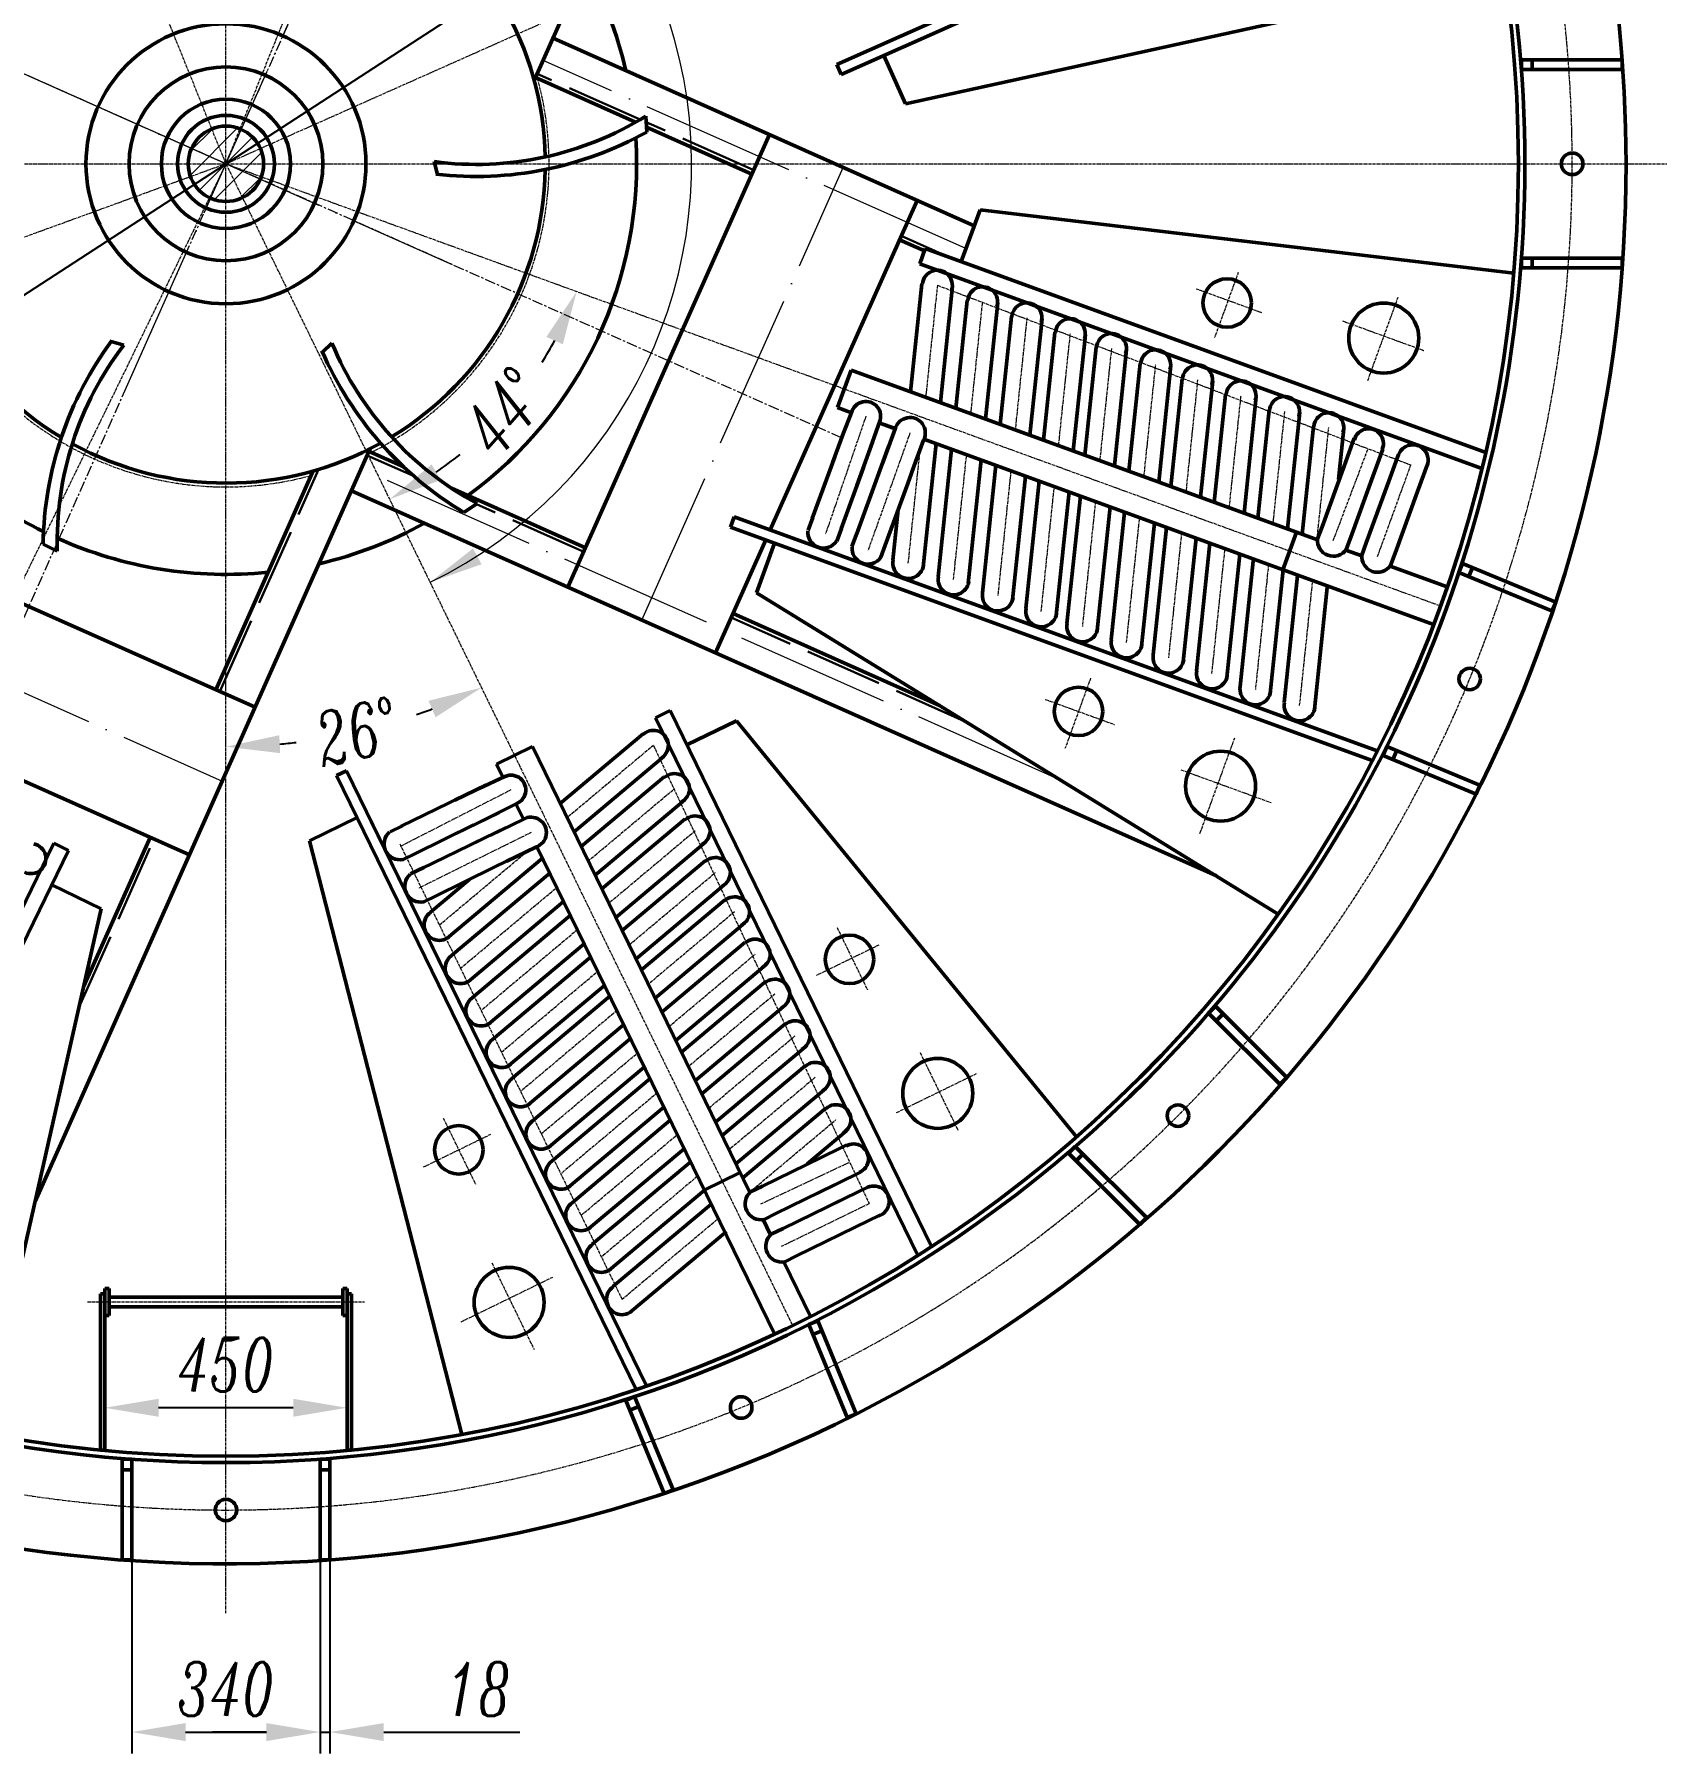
# Model space of a CAD drawing. Header units: millimetres. Extents: x 0 to 16820, y 0 to 23780.
# Drawn here: x 9951 to 12963, y 4283 to 7476 of the extents above; entities that cross this region are included whole.
import ezdxf

# ---------------------------------------------------------------- set-up
doc = ezdxf.new("R2010")
doc.units = ezdxf.units.MM
doc.header["$LTSCALE"] = 4
for name, pattern in [('ACAD_ISO02W100', [15, 12, -3]), ('ACAD_ISO04W100', [30, 24, -3, 0, -3]), ('CENTER', [2, 1.25, -0.25, 0.25, -0.25])]:
    doc.linetypes.add(name, pattern=pattern)
for name, color, linetype, lineweight in [('中心线', 1, 'CENTER', 13), ('尺寸线', 2, 'Continuous', 15), ('点划线', 1, 'ACAD_ISO04W100', 15), ('粗实线', 3, 'Continuous', 50), ('细实线', 5, 'Continuous', 15), ('虚线', 4, 'ACAD_ISO02W100', 30)]:
    doc.layers.add(name, color=color, linetype=linetype, lineweight=lineweight)
doc.styles.add('DIM', font='italic.shx', dxfattribs={"width": 0.67})
doc.dimstyles.new('机械', dxfattribs={"dimscale": 20, "dimtxt": 5, "dimasz": 5, "dimexe": 2, "dimexo": 0, "dimgap": 1.5, "dimtad": 1, "dimdec": 1, "dimdsep": 46, "dimtxsty": 'DIM', "dimcen": 2.5, "dimadec": 0, "dimazin": 0, "dimtfac": 1, "dimtdec": 1, "dimtmove": 0, "dimatfit": 3, "dimfxl": 0, "dimarcsym": 0})
doc.dimstyles.new('机械$3', dxfattribs={"dimscale": 20, "dimtxt": 5, "dimasz": 5, "dimexe": 2, "dimexo": 0, "dimgap": 1.5, "dimtad": 1, "dimtih": 1, "dimtoh": 1, "dimdec": 1, "dimdsep": 46, "dimtxsty": 'DIM', "dimcen": 2.5, "dimadec": 0, "dimazin": 0, "dimtfac": 1, "dimtdec": 1, "dimtmove": 0, "dimatfit": 3, "dimfxl": 0, "dimarcsym": 0})

# ---------------------------------------------------------------- blocks, each defined once
blk = doc.blocks.new('*D5')
at = {"layer": 'Defpoints', "color": 0, "ltscale": 4}
for p in [(10306.5, 7235.5), (10306.5, 7235.5), (10758.1, 6709.8), (12561.7, 6414.6), (11358.6, 5078.4)]:
    blk.add_point(p, dxfattribs=at)
at = {"layer": '尺寸线', "color": 0, "lineweight": -2, "ltscale": 4}
for start, end in [(327.8819, 331.7258), (304.2742, 308.8554)]:
    blk.add_arc((10306.5, 7235.5), 693.1, start, end, dxfattribs=at)
at = {"layer": '尺寸线', "color": 0, "ltscale": 4}
for points in [[(10901.6, 6914), (10932.1, 6900.3), (10957.7, 6998.4)], [(10705.1, 6648.3), (10688.4, 6677.2), (10610.3, 6612.5)]]:
    blk.add_solid(points, dxfattribs=at)
at = {"layer": '尺寸线', "color": 0, "ltscale": 4, "insert": (10824.5, 6775), "char_height": 100, "attachment_point": 5, "rotation": 48.3686, "style": 'DIM'}
blk.add_mtext('44°', dxfattribs=at)
blk = doc.blocks.new('*D15')
at = {"layer": 'Defpoints', "color": 0, "ltscale": 4}
for p in [(10809.6, 7562.4), (9803.4, 6908.5)]:
    blk.add_point(p, dxfattribs=at)
at = {"layer": '尺寸线', "color": 0, "lineweight": -2, "ltscale": 4}
for p, q in [((11100.4, 7751.4), (10893.4, 7616.9)), ((11411.1, 7751.4), (11100.4, 7751.4)), ((9803.4, 6908.5), (10809.6, 7562.4)), ((9719.5, 6854), (9635.7, 6799.5))]:
    blk.add_line(p, q, dxfattribs=at)
at = {"layer": '尺寸线', "color": 0, "ltscale": 4}
for points in [[(10884.3, 7630.9), (10902.5, 7602.9), (10809.6, 7562.4)], [(9710.5, 6868), (9728.6, 6840), (9803.4, 6908.5)]]:
    blk.add_solid(points, dxfattribs=at)
at = {"layer": '尺寸线', "color": 0, "ltscale": 4, "insert": (11270.7, 7831.4), "char_height": 100, "attachment_point": 5, "style": 'DIM'}
blk.add_mtext('∅1200', dxfattribs=at)
blk = doc.blocks.new('*D16')
at = {"layer": 'Defpoints', "color": 0, "ltscale": 4}
for p in [(10306.5, 9891.2), (10306.5, 7235.5), (10469.6, 6165.4), (11358.6, 5078.4), (10306.5, 4461.4)]:
    blk.add_point(p, dxfattribs=at)
at = {"layer": '尺寸线', "color": 0, "lineweight": -2, "ltscale": 4}
for start, end in [(289.0748, 290.7048), (275.2952, 276.9252)]:
    blk.add_arc((10306.5, 7235.5), 1082.4, start, end, dxfattribs=at)
at = {"layer": '尺寸线', "color": 0, "ltscale": 4}
for points in [[(10682.6, 6238.3), (10695.8, 6207.7), (10781, 6262.6)], [(10407.1, 6141), (10405.6, 6174.3), (10306.5, 6153)]]:
    blk.add_solid(points, dxfattribs=at)
at = {"layer": '尺寸线', "color": 0, "ltscale": 4, "insert": (10550, 6180.8), "char_height": 100, "attachment_point": 5, "rotation": 13, "style": 'DIM'}
blk.add_mtext('26°', dxfattribs=at)
blk = doc.blocks.new('*D24')
at = {"layer": 'Defpoints', "color": 0, "ltscale": 4}
for p in [(10081.3, 4993.1), (10531.3, 4993.1), (10081.3, 4925.3)]:
    blk.add_point(p, dxfattribs=at)
at = {"layer": '尺寸线', "color": 0, "lineweight": -2, "ltscale": 4}
for p, q in [((10081.3, 4993.1), (10081.3, 4885.3)), ((10531.3, 4993.1), (10531.3, 4885.3)), ((10431.3, 4925.3), (10181.3, 4925.3))]:
    blk.add_line(p, q, dxfattribs=at)
at = {"layer": '尺寸线', "color": 0, "ltscale": 4}
for points in [[(10181.3, 4941.9), (10181.3, 4908.6), (10081.3, 4925.3)], [(10431.3, 4941.9), (10431.3, 4908.6), (10531.3, 4925.3)]]:
    blk.add_solid(points, dxfattribs=at)
at = {"layer": '尺寸线', "color": 0, "ltscale": 4, "insert": (10306.3, 5005.3), "char_height": 100, "attachment_point": 5, "style": 'DIM'}
blk.add_mtext('450', dxfattribs=at)
blk = doc.blocks.new('*D78')
at = {"layer": 'Defpoints', "color": 0, "ltscale": 4}
for p in [(10131.5, 4641.4), (10481.5, 4641.4), (10481.5, 4323)]:
    blk.add_point(p, dxfattribs=at)
at = {"layer": '尺寸线', "color": 0, "lineweight": -2, "ltscale": 4}
for p, q in [((10131.5, 4641.4), (10131.5, 4283)), ((10481.5, 4641.4), (10481.5, 4283)), ((10231.5, 4323), (10381.5, 4323))]:
    blk.add_line(p, q, dxfattribs=at)
at = {"layer": '尺寸线', "color": 0, "ltscale": 4}
for points in [[(10231.5, 4339.7), (10231.5, 4306.3), (10131.5, 4323)], [(10381.5, 4339.7), (10381.5, 4306.3), (10481.5, 4323)]]:
    blk.add_solid(points, dxfattribs=at)
at = {"layer": '尺寸线', "color": 0, "ltscale": 4, "insert": (10306.5, 4403), "char_height": 100, "attachment_point": 5, "style": 'DIM'}
blk.add_mtext('340', dxfattribs=at)
blk = doc.blocks.new('*D79')
at = {"layer": 'Defpoints', "color": 0, "ltscale": 4}
for p in [(10481.5, 4642.6), (10499.5, 4642.6), (10481.5, 4323)]:
    blk.add_point(p, dxfattribs=at)
at = {"layer": '尺寸线', "color": 0, "lineweight": -2, "ltscale": 4}
for p, q in [((10481.5, 4642.6), (10481.5, 4283)), ((10499.5, 4642.6), (10499.5, 4283)), ((10381.5, 4323), (10281.5, 4323)), ((10481.5, 4323), (10499.5, 4323)), ((10599.5, 4323), (10852, 4323))]:
    blk.add_line(p, q, dxfattribs=at)
at = {"layer": '尺寸线', "color": 0, "ltscale": 4}
for points in [[(10381.5, 4339.7), (10381.5, 4306.3), (10481.5, 4323)], [(10599.5, 4339.7), (10599.5, 4306.3), (10499.5, 4323)]]:
    blk.add_solid(points, dxfattribs=at)
at = {"layer": '尺寸线', "color": 0, "ltscale": 4, "insert": (10775.7, 4403), "char_height": 100, "attachment_point": 5, "style": 'DIM'}
blk.add_mtext('18', dxfattribs=at)

msp = doc.modelspace()

# ---------------------------------------------------------------- hatches: boundary and pattern name
at = {"layer": '细实线', "ltscale": 4}
h = msp.add_hatch(dxfattribs=at)
h.set_pattern_fill('ANSI31', color=256, scale=10, style=0)
h.set_pattern_definition([(45, (-1754.76, -2221.487), (-22.45064, 22.45064), [])])
h.paths.add_polyline_path([(10376.48, 7235.46, 1), (10236.48, 7235.46, 1)])

# ---------------------------------------------------------------- linework, layer by layer
at = {"layer": '中心线', "ltscale": 4}
for p, q in [((11449.81, 6726.42), (8075.77, 8228.63)), ((9762.28, 6013.17), (10658.16, 8025.36))]:
    msp.add_line(p, q, dxfattribs=at)
at = {"layer": '中心线'}
for p, q in [((10306.48, 7235.46), (8113.97, 8211.63)), ((10306.48, 7235.46), (12498.99, 8211.63)), ((10306.48, 4543.85), (10306.48, 8100.11)), ((10306.48, 7235.46), (9982.58, 8037.15)), ((10306.48, 7235.46), (10630.38, 8037.15)), ((10306.48, 7235.46), (8051.22, 6414.61)), ((10306.48, 7235.46), (9254.39, 5078.35)), ((9372.21, 7235.46), (13171.83, 7235.46)), ((10306.48, 7235.46), (12561.74, 6414.61)), ((10306.48, 7235.46), (11358.57, 5078.35)), ((12186.39, 7033.74), (12142.4, 6912.89)), ((11627.64, 7010), (11605.84, 6802.03)), ((11627.64, 7010), (12506.94, 6676.25)), ((12108.29, 7003.52), (12229.26, 6959.48)), ((11689.86, 6771.45), (11711.66, 6979.42)), ((12482.65, 6987.36), (12426.1, 6831.98)), ((11793.84, 6949.51), (11772.04, 6741.54)), ((12380.08, 6943.69), (12530.68, 6888.88)), ((11852.76, 6712.16), (11874.55, 6920.13)), ((11950.87, 6892.36), (11929.07, 6684.39)), ((12011.25, 6654.48), (12033.05, 6862.44)), ((12110.82, 6834.14), (12089.03, 6626.17)), ((12169.74, 6596.79), (12191.54, 6804.76)), ((12272.25, 6775.38), (12250.45, 6567.41)), ((11494.87, 6766.72), (11419.75, 6547.67)), ((12332.63, 6537.5), (12354.43, 6745.47)), ((11576.74, 6735.71), (11498.69, 6517.13)), ((11573.56, 6494.11), (11595.71, 6705.37)), ((12362.8, 6535.96), (12427.07, 6705.32)), ((11657.59, 6463.53), (11681.88, 6695.35)), ((12445.04, 6506.17), (12506.94, 6676.25)), ((11764.07, 6665.44), (11739.77, 6433.62)), ((11820.48, 6404.24), (11844.78, 6636.06)), ((11921.09, 6608.29), (11896.79, 6376.47)), ((11978.97, 6346.56), (12003.27, 6578.37)), ((12081.05, 6550.07), (12056.75, 6318.25)), ((12137.46, 6288.87), (12161.76, 6520.69)), ((12242.48, 6491.31), (12218.18, 6259.49)), ((12300.36, 6229.58), (12324.66, 6461.4)), ((11912.13, 6280.09), (11864.56, 6149.37)), ((11827.97, 6240.9), (11956.35, 6194.17)), ((12179.22, 6168.92), (12114.59, 5991.33)), ((11100.23, 6155.52), (10940.08, 6021.07)), ((11100.23, 6155.52), (11500.9, 5304.62)), ((12079.57, 6110.22), (12247.45, 6049.11)), ((10835.73, 6072.75), (10629.52, 5967.36)), ((10979.27, 5940.7), (11139.42, 6075.16)), ((10629.34, 5972.31), (11042.01, 5126.83)), ((10873.07, 5993.57), (10665.09, 5890.56)), ((11177.76, 5996.55), (11017.61, 5862.1)), ((10702.96, 5821.99), (10865.64, 5958.57)), ((11055.27, 5784.9), (11215.41, 5919.35)), ((10742.16, 5741.62), (10920.67, 5891.5)), ((11251.01, 5846.36), (11090.86, 5711.91)), ((10959.01, 5812.9), (10780.49, 5663.02)), ((11441.47, 5816.97), (11497.9, 5701.26)), ((11518.65, 5784.46), (11403.06, 5728.08)), ((11129.2, 5633.3), (11289.35, 5767.76)), ((10818.15, 5585.82), (10996.66, 5735.69)), ((11325.63, 5693.37), (11165.49, 5558.91)), ((11032.26, 5662.71), (10853.75, 5512.83)), ((11203.14, 5481.71), (11363.29, 5616.17)), ((10892.09, 5434.22), (11070.6, 5584.1)), ((11595.43, 5585.13), (11665.68, 5441.09)), ((11400.94, 5538.97), (11240.79, 5404.51)), ((11699.55, 5545.3), (11550.92, 5472.81)), ((11106.88, 5509.71), (10928.37, 5359.83)), ((10710.07, 5463.12), (10769.96, 5340.32)), ((11279.13, 5325.91), (11439.28, 5460.36)), ((10797.84, 5432.85), (10672.81, 5371.86)), ((10966.02, 5282.63), (11144.54, 5432.51)), ((11299.75, 5303.84), (11463.64, 5381.02)), ((11182.19, 5355.31), (11003.68, 5205.43)), ((11338.23, 5225.28), (11500.9, 5304.62)), ((11042.01, 5126.83), (11220.53, 5276.7)), ((10800.28, 5194.34), (10878.59, 5033.76)), ((10912.73, 5167.34), (10742.88, 5084.49)), ((10049.16, 5121.8), (10563.64, 5121.8))]:
    msp.add_line(p, q, dxfattribs=at)
for radius, start, end in [(2500, 360, 176.33056), (600, 116.05549, 195.94451), (600, 296.05549, 15.94451), (2500, 307.42411, 360), (2500, 183.66944, 312.84058), (600, 206.70352, 285.29648)]:
    msp.add_arc((10306.48, 7235.46), radius, start, end, dxfattribs=at)
at = {"layer": '尺寸线', "ltscale": 4}
msp.add_arc((10306.48, 7235.46), 864.65, 296, 244, dxfattribs=at)
msp.add_solid([(10781.2, 6491.81), (10765.17, 6521.04), (10685.52, 6458.32)], dxfattribs=at)
at = {"layer": '点划线', "ltscale": 3}
for p, q in [((10119.38, 6815.23), (10493.58, 7655.69)), ((9886.25, 7422.56), (10726.71, 7048.36)), ((11680.58, 7077.94), (10895.51, 7427.48)), ((11078.6, 6388.15), (11452.8, 7228.62)), ((11856.54, 6091.06), (10557.91, 6669.24)), ((9459.17, 6463.34), (10299.64, 6089.14))]:
    msp.add_line(p, q, dxfattribs=at)
at = {"layer": '粗实线', "ltscale": 3}
for p, q in [((10878.92, 7390.24), (11436.63, 8642.86)), ((11696.01, 7120.33), (10913.81, 7468.59)), ((11067.19, 7312.73), (10881.27, 7395.51)), ((10941.57, 6449.17), (11315.77, 7289.63)), ((11283.23, 7216.54), (11087.43, 7303.72)), ((11317.33, 6555.56), (11589.83, 7167.61)), ((11603.68, 7073.87), (11557.29, 7094.52)), ((9951.98, 5308.28), (10574.5, 6706.48)), ((10636.74, 6672.46), (10572.15, 6701.21)), ((10287.56, 6258.71), (10468.46, 6665.01)), ((10466.53, 6660.67), (10461.26, 6663.01)), ((12145.73, 5913.04), (10539.61, 6628.13)), ((10974.11, 6522.25), (10725.42, 6632.97)), ((9520.18, 6600.37), (10360.65, 6226.17)), ((11215.63, 6327.14), (11309.12, 6537.11)), ((11631.61, 6229.51), (11248.17, 6400.23)), ((9512.13, 6275.56), (10238.63, 5952.11)), ((10042.58, 5708.46), (10165.54, 5984.64))]:
    msp.add_line(p, q, dxfattribs=at)
at = {"layer": '粗实线'}
for p, q in [((12601.81, 7936.5), (11440.91, 7419.64)), ((11449.11, 7401.22), (12607.66, 7917.05)), ((11568.47, 7346.71), (12680.03, 7590.8)), ((11440.91, 7419.64), (11449.11, 7401.22)), ((11528.46, 7436.56), (11568.47, 7346.71)), ((11671.79, 7053.8), (11706.77, 7149.91)), ((11706.77, 7149.91), (12697.88, 7032.48)), ((11594.87, 7049.66), (11605.2, 7078.04)), ((11605.2, 7078.04), (12645.82, 6699.28)), ((12638.84, 6669.69), (11594.87, 7049.66)), ((11598.96, 7012.32), (11577.93, 6812.19)), ((11633.13, 6792.1), (11655.88, 7008.57)), ((11682.99, 6981.74), (11661.95, 6781.61)), ((11717.15, 6761.52), (11739.91, 6977.99)), ((11765.17, 6951.83), (11744.13, 6751.7)), ((11799.33, 6731.61), (11822.09, 6948.08)), ((11845.88, 6922.45), (11824.85, 6722.32)), ((11880.05, 6702.23), (11902.8, 6918.7)), ((11922.19, 6894.68), (11901.16, 6694.55)), ((11956.36, 6674.45), (11979.11, 6890.93)), ((12004.37, 6864.77), (11983.34, 6664.64)), ((11467.5, 6852.38), (11442.11, 6782.62)), ((12333.56, 6537.16), (11467.5, 6852.38)), ((12038.54, 6644.54), (12061.29, 6861.02)), ((12082.15, 6836.46), (12061.12, 6636.33)), ((12116.32, 6616.23), (12139.07, 6832.71)), ((12162.86, 6807.08), (12141.83, 6606.95)), ((12197.03, 6586.86), (12219.78, 6803.33)), ((11442.11, 6782.62), (11467.98, 6773.21)), ((11442.11, 6782.62), (11467.98, 6773.21)), ((11450.23, 6727.57), (11469.33, 6776.66)), ((12243.58, 6777.7), (12222.54, 6577.57)), ((12277.74, 6557.48), (12300.5, 6773.95)), ((11433.03, 6680.32), (11455.08, 6740.9)), ((11496.79, 6689.65), (11520.73, 6757.62)), ((11519.61, 6754.41), (11549.3, 6743.61)), ((11519.61, 6754.41), (11549.33, 6743.59)), ((11525.67, 6679.08), (11549.18, 6743.17)), ((12325.76, 6747.79), (12304.73, 6547.69)), ((12372.71, 6649.19), (12382.68, 6744.04)), ((11477.94, 6637.86), (11508.03, 6720.52)), ((11514.22, 6647.63), (11537.11, 6710.52)), ((11581.41, 6666.38), (11601.85, 6722.13)), ((11601.01, 6486.48), (11625.13, 6716)), ((11602.61, 6724.2), (12548.78, 6379.83)), ((11653.95, 6705.52), (11629.07, 6468.72)), ((12379.64, 6665.18), (12401.69, 6725.76)), ((12424.56, 6622.72), (12454.64, 6705.38)), ((11395.33, 6576.74), (11436.96, 6691.12)), ((11572.47, 6641.8), (11590.36, 6690.96)), ((11685.03, 6455.9), (11709.16, 6685.42)), ((11736.13, 6675.6), (11711.25, 6438.81)), ((12341.95, 6561.6), (12383.58, 6675.98)), ((12460.84, 6632.49), (12483.72, 6695.38)), ((12519.08, 6626.66), (12536.97, 6675.82)), ((11448.64, 6557.34), (11490.27, 6671.72)), ((11477.53, 6546.83), (11519.16, 6661.2)), ((11530.84, 6527.42), (11572.47, 6641.8)), ((11767.21, 6425.99), (11791.34, 6655.51)), ((11816.85, 6646.23), (11791.96, 6409.43)), ((12395.25, 6542.2), (12436.88, 6656.58)), ((12424.15, 6531.69), (12465.78, 6646.06)), ((11847.93, 6396.61), (11872.05, 6626.13)), ((11893.16, 6618.45), (11868.27, 6381.66)), ((12477.45, 6512.28), (12519.08, 6626.66)), ((11250.46, 6579.9), (11243.57, 6560.97)), ((12444.59, 6145.28), (11250.46, 6579.9)), ((11396.15, 6578.69), (11387.58, 6555.15)), ((11554.97, 6593.72), (11545.04, 6499.3)), ((11924.24, 6368.84), (11948.36, 6598.36)), ((11975.34, 6588.54), (11950.45, 6351.75)), ((11243.57, 6560.97), (12435.28, 6127.22)), ((11449.29, 6558.46), (11440.72, 6534.92)), ((11478.43, 6550.52), (11469, 6524.62)), ((12006.42, 6338.93), (12030.54, 6568.45)), ((12053.12, 6560.23), (12028.23, 6323.44)), ((12294.71, 6551.3), (12269.32, 6481.54)), ((12341.95, 6561.6), (12333.69, 6538.91)), ((11325.19, 6531.26), (11291.56, 6438.83)), ((11530.84, 6527.42), (11522.58, 6504.73)), ((12084.2, 6310.62), (12108.32, 6540.14)), ((12133.83, 6530.85), (12108.94, 6294.06)), ((12415.77, 6507.24), (12385.96, 6518.09)), ((12395.25, 6542.2), (12386.99, 6519.51)), ((12424.15, 6531.69), (12415.88, 6508.99)), ((12164.91, 6281.24), (12189.03, 6510.76)), ((12214.75, 6503.47), (12189.66, 6264.69)), ((12574.17, 6449.59), (12468.16, 6488.18)), ((12477.45, 6512.28), (12469.19, 6489.59)), ((12245.62, 6251.86), (12269.75, 6481.39)), ((12296.66, 6470.92), (12271.84, 6234.77)), ((12327.8, 6221.95), (12352.28, 6454.88)), ((11291.56, 6438.83), (12260.71, 5842.26)), ((11104.21, 6206.82), (11131.35, 6220.05)), ((11591.22, 5208.29), (11104.21, 6206.82)), ((11131.35, 6220.05), (11616.8, 5224.72)), ((11162.41, 6156.36), (11254.34, 6201.19)), ((11254.34, 6201.19), (11885.71, 5428.24)), ((11081.21, 6177.11), (10927.06, 6047.76)), ((10875.54, 6153.38), (10808.81, 6120.84)), ((11279.56, 5325.02), (10875.54, 6153.38)), ((10952.81, 5994.96), (11119.55, 6134.87)), ((10530.13, 6108.15), (10512.02, 6099.31)), ((10512.02, 6099.31), (11067.96, 4959.47)), ((11087.2, 4965.99), (10530.13, 6108.15)), ((10808.81, 6120.84), (10820.88, 6096.1)), ((10808.81, 6120.84), (10820.88, 6096.1)), ((10731.22, 6053.55), (10789.17, 6081.82)), ((10776.42, 6075.6), (10824.25, 6097.64)), ((11120.41, 6096.75), (10966.25, 5967.4)), ((10632.15, 6005.24), (10741.55, 6058.59)), ((10783.57, 6015.97), (10848, 6048.24)), ((10844.97, 6046.72), (10858.82, 6018.31)), ((10844.97, 6046.71), (10858.84, 6018.28)), ((10992.01, 5914.6), (11158.75, 6054.51)), ((10550.1, 6021.24), (10461.7, 5978.12)), ((10576.1, 6013.91), (11087.2, 4965.99)), ((10634.1, 6006.07), (10611.57, 5995.09)), ((10657.02, 5954.25), (10766.42, 6007.61)), ((10734.03, 5991.81), (10813.09, 6030.37)), ((10766.92, 5973.64), (10827.07, 6002.98)), ((10796.99, 5988.31), (10858.43, 6018.08)), ((11158.75, 6018.14), (11004.59, 5888.79)), ((9500.01, 4975.01), (9987.03, 5973.54)), ((9987.03, 5973.54), (10014.17, 5960.31)), ((10461.7, 5978.12), (10744.44, 4875.76)), ((10670.5, 5926.61), (10779.9, 5979.97)), ((11030.34, 5835.99), (11197.08, 5975.91)), ((10014.17, 5960.31), (9528.71, 4964.98)), ((10658.27, 5954.61), (10635.75, 5943.62)), ((10717.4, 5797.43), (10894.2, 5945.78)), ((10804.77, 5928.99), (10851.78, 5951.92)), ((10828.27, 5940.45), (10881.7, 5966.36)), ((10883.69, 5967.32), (11325.08, 5062.34)), ((11196.4, 5940.94), (11042.25, 5811.59)), ((10673.72, 5928.65), (10648.94, 5916.57)), ((10695.37, 5875.63), (10804.77, 5928.99)), ((10907.64, 5918.22), (10725.25, 5765.17)), ((9983.1, 5896.61), (10075.02, 5851.78)), ((10695.37, 5875.63), (10673.66, 5865.04)), ((10758.78, 5906.56), (10686.05, 5845.53)), ((11068, 5758.79), (11234.74, 5898.7)), ((10075.02, 5851.78), (9854.65, 4878.37)), ((10756.6, 5717.07), (10933.39, 5865.42)), ((11232, 5867.95), (11077.84, 5738.6)), ((10945.98, 5839.61), (10763.59, 5686.57)), ((11103.6, 5685.8), (11270.34, 5825.72)), ((10794.94, 5638.47), (10971.73, 5786.81)), ((11270.34, 5789.35), (11116.18, 5660)), ((10983.63, 5762.41), (10801.24, 5609.37)), ((11141.93, 5607.2), (11308.68, 5747.11)), ((10832.59, 5561.26), (11009.38, 5709.61)), ((11019.23, 5689.42), (10836.84, 5536.38)), ((11306.62, 5714.96), (11152.47, 5585.61)), ((11178.22, 5532.81), (11344.96, 5672.72)), ((10868.19, 5488.28), (11044.98, 5636.62)), ((11344.27, 5637.76), (11190.12, 5508.41)), ((11057.57, 5610.82), (10875.18, 5457.77)), ((11215.87, 5455.61), (11382.61, 5595.52)), ((10906.53, 5409.67), (11083.32, 5558.02)), ((11381.93, 5560.56), (11227.77, 5431.21)), ((11093.85, 5536.42), (10911.46, 5383.38)), ((11253.52, 5378.41), (11420.27, 5518.32)), ((10942.81, 5335.28), (11119.61, 5483.62)), ((11420.26, 5481.95), (11266.13, 5352.62)), ((11131.51, 5459.22), (10949.11, 5306.18)), ((11385.54, 5378.41), (11458.6, 5439.71)), ((10980.47, 5258.08), (11157.26, 5406.42)), ((11401.64, 5385.09), (11459.58, 5413.35)), ((11170.7, 5383.31), (10986.77, 5228.98)), ((11302.57, 5336.77), (11411.97, 5390.13)), ((11261.44, 5362.18), (11194.71, 5329.63)), ((11302.57, 5336.77), (11280.86, 5326.19)), ((11327.44, 5285.79), (11436.84, 5339.15)), ((11404.45, 5323.35), (11483.51, 5361.91)), ((11437.34, 5305.18), (11497.49, 5334.52)), ((11018.12, 5180.88), (11194.91, 5329.22)), ((11207, 5303), (11025.1, 5150.37)), ((11340.92, 5258.15), (11450.32, 5311.51)), ((11317.91, 5246.39), (11304.01, 5274.9)), ((11327.44, 5285.79), (11305.73, 5275.2)), ((11475.19, 5260.53), (11522.2, 5283.46)), ((11056.46, 5102.27), (11235.87, 5252.82)), ((11340.92, 5258.15), (11319.21, 5247.56)), ((11365.79, 5207.17), (11475.19, 5260.53)), ((11365.79, 5207.17), (11344.08, 5196.58)), ((11391.81, 5094.88), (11342.35, 5196.28)), ((10081.33, 5096.8), (10081.33, 5146.8)), ((10081.33, 5146.8), (10089.33, 5146.8)), ((10089.33, 5146.8), (10089.33, 5096.8)), ((10523.33, 5146.8), (10523.33, 5096.8)), ((10531.33, 5146.8), (10523.33, 5146.8)), ((10531.33, 5096.8), (10531.33, 5146.8)), ((10081.33, 5136.8), (10073.33, 5136.8)), ((10073.33, 5136.8), (10073.33, 4846.8)), ((10089.33, 5130.8), (10523.33, 5130.8)), ((10089.33, 5112.8), (10523.33, 5112.8)), ((10531.33, 5136.8), (10539.33, 5136.8)), ((10539.33, 5136.8), (10539.33, 4846.78)), ((10089.33, 5096.8), (10081.33, 5096.8)), ((10081.33, 5096.8), (10081.33, 4846.8)), ((10523.33, 5096.8), (10531.33, 5096.8)), ((10531.33, 5096.8), (10531.33, 4846.8)), ((10531.33, 5096.8), (10531.33, 4846.8)), ((10073.33, 4846.8), (10081.33, 4846.8)), ((10539.33, 4846.8), (10531.33, 4846.8))]:
    msp.add_line(p, q, dxfattribs=at)
at = {"layer": '粗实线', "ltscale": 4}
for p, q in [((12712.12, 7428.46), (12899.31, 7428.46)), ((12712.12, 7410.46), (12712.12, 7428.46)), ((12712.12, 7410.46), (12900.58, 7410.46)), ((12732.12, 7410.46), (12732.12, 7428.46)), ((12899.31, 7428.46), (12899.31, 7410.46)), ((11086.2, 7324.03), (11087.99, 7294.55)), ((11086.2, 7324.03), (11087.99, 7294.55)), ((10693.13, 7239.48), (10699.05, 7215.73)), ((10693.13, 7239.48), (10699.05, 7215.73)), ((12712.12, 7060.46), (12712.12, 7042.46)), ((12712.12, 7060.46), (12900.58, 7060.46)), ((12732.12, 7060.46), (12732.12, 7042.46)), ((12899.31, 7042.46), (12899.31, 7060.46)), ((12712.12, 7042.46), (12899.31, 7042.46)), ((10116.63, 6898.6), (10093.11, 6905.35)), ((10116.63, 6898.6), (10093.11, 6905.35)), ((10503.28, 6902.62), (10485.68, 6885.62)), ((10503.28, 6902.62), (10485.68, 6885.62)), ((10773.05, 6604.48), (10748.41, 6588.2)), ((10773.05, 6604.48), (10748.41, 6588.2)), ((9993.32, 6515.91), (9966.9, 6529.11)), ((9993.32, 6515.91), (9966.9, 6529.11)), ((12595.97, 6476.54), (12602.86, 6493.17)), ((12602.86, 6493.17), (12775.8, 6421.54)), ((12614.45, 6468.88), (12621.34, 6485.51)), ((12595.97, 6476.54), (12770.09, 6404.42)), ((12775.8, 6421.54), (12768.91, 6404.91)), ((12462.03, 6153.18), (12455.15, 6136.55)), ((12455.15, 6136.55), (12628.08, 6064.92)), ((12462.03, 6153.18), (12636.15, 6081.06)), ((12480.51, 6145.53), (12473.62, 6128.9)), ((12628.08, 6064.92), (12634.97, 6081.55)), ((12131.27, 5658.16), (12144, 5670.88)), ((12131.27, 5658.16), (12264.53, 5524.89)), ((12144, 5670.88), (12276.36, 5538.53)), ((12145.41, 5644.01), (12158.14, 5656.74)), ((12276.36, 5538.53), (12263.63, 5525.8)), ((11883.78, 5410.67), (11871.05, 5397.94)), ((11871.05, 5397.94), (12003.41, 5265.58)), ((11883.78, 5410.67), (12017.04, 5277.41)), ((11897.92, 5396.53), (11885.2, 5383.8)), ((12003.41, 5265.58), (12016.14, 5278.31)), ((11388.76, 5079.9), (11405.39, 5086.79)), ((11388.76, 5079.9), (11460.88, 4905.79)), ((11405.39, 5086.79), (11477.02, 4913.86)), ((11396.41, 5061.43), (11413.04, 5068.31)), ((11065.4, 4945.96), (11048.77, 4939.08)), ((11048.77, 4939.08), (11120.4, 4766.14)), ((11073.05, 4927.49), (11056.42, 4920.6)), ((11065.4, 4945.96), (11137.52, 4771.85)), ((11477.02, 4913.86), (11460.39, 4906.97)), ((10113.48, 4829.82), (10113.48, 4642.63)), ((10131.48, 4829.82), (10113.48, 4829.82)), ((10131.48, 4829.82), (10131.48, 4641.36)), ((10481.48, 4829.82), (10499.48, 4829.82)), ((10481.48, 4829.82), (10481.48, 4641.36)), ((10499.48, 4829.82), (10499.48, 4642.63)), ((10131.48, 4809.82), (10113.48, 4809.82)), ((10481.48, 4809.82), (10499.48, 4809.82)), ((11120.4, 4766.14), (11137.03, 4773.03)), ((10113.48, 4642.63), (10131.48, 4642.63)), ((10499.48, 4642.63), (10481.48, 4642.63))]:
    msp.add_line(p, q, dxfattribs=at)
at = {"layer": '粗实线'}
for centre, radius in [((10306.48, 7235.46), 2400), ((12165.66, 6977), 45), ((12456.48, 6911.9), 65), ((11889.59, 6218.5), 45), ((12153.59, 6079.7), 65), ((11464.32, 5758.04), 45), ((11628.3, 5509.19), 65), ((10738.83, 5404.2), 45), ((10832.32, 5120.97), 65)]:
    msp.add_circle(centre, radius, dxfattribs=at)
at = {"layer": '粗实线', "ltscale": 4}
for centre, radius in [((10306.48, 7235.46), 260), ((10306.48, 7235.46), 260), ((10306.48, 7235.46), 180), ((10306.48, 7235.46), 180), ((10306.48, 7235.46), 120), ((10306.48, 7235.46), 120), ((10306.48, 7235.46), 90), ((10306.48, 7235.46), 90), ((10306.48, 7235.46), 70), ((10306.48, 7235.46), 70), ((12806.48, 7235.46), 20), ((12616.18, 6278.75), 20), ((12074.25, 5467.69), 20), ((11263.19, 4925.76), 20), ((10306.48, 4735.46), 20)]:
    msp.add_circle(centre, radius, dxfattribs=at)
at = {"layer": '粗实线'}
for centre, radius, start, end in [((10306.48, 7235.46), 2600, 360, 180), ((10306.48, 7235.46), 2412, 3.73364, 178.11118), ((10306.48, 7235.46), 762.5, 13.10508, 28.89492), ((10306.48, 7235.46), 2412, 316.26927, 3.73364), ((10306.48, 7235.46), 2412, 178.11118, 316.26927), ((10306.48, 7235.46), 762.5, 5.73014, 5.8916), ((10306.48, 7235.46), 762.5, 306.1084, 3.61959), ((10306.48, 7235.46), 2600, 180, 305.75614), ((10306.48, 7235.46), 2600, 305.75614, 360), ((11627.64, 7010), 27.82, 341.39577, 175.10977), ((11711.66, 6979.42), 27.82, 341.39577, 175.10977), ((11793.84, 6949.51), 27.82, 341.39577, 175.10977), ((11874.55, 6920.13), 27.82, 341.39577, 175.10977), ((11950.87, 6892.36), 27.82, 341.39577, 175.10977), ((12033.05, 6862.44), 27.82, 341.39577, 175.10977), ((12110.82, 6834.14), 27.82, 341.39577, 175.10977), ((12191.54, 6804.76), 27.82, 341.39577, 175.10977), ((12272.25, 6775.38), 27.82, 341.39577, 175.10977), ((10306.48, 7235.46), 762.5, 216.1084, 243.61959), ((11494.87, 6766.72), 27.41, 337.05064, 165.25253), ((12354.43, 6745.47), 27.82, 341.39577, 175.10977), ((11576.74, 6735.71), 28.55, 331.58723, 164.86502), ((12428.59, 6716.15), 27.41, 337.05064, 165.25253), ((12510.46, 6685.14), 28.55, 331.58723, 164.86502), ((10306.48, 7235.46), 762.5, 283.10508, 298.89492), ((11416.18, 6551.1), 29.26, 174.21526, 325.78474), ((10306.48, 7235.46), 762.5, 245.73014, 275.8916), ((11498.43, 6521.31), 29.29, 174.47946, 325.52054), ((12362.8, 6535.96), 29.26, 174.21526, 325.78474), ((11573.56, 6494.11), 28.64, 169.67929, 351.58105), ((12445.04, 6506.17), 29.29, 174.47946, 325.52054), ((11657.59, 6463.53), 28.64, 169.67929, 351.58105), ((11739.77, 6433.62), 28.64, 169.67929, 351.58105), ((11820.48, 6404.24), 28.64, 169.67929, 351.58105), ((11896.79, 6376.47), 28.64, 169.67929, 351.58105), ((11978.97, 6346.56), 28.64, 169.67929, 351.58105), ((12056.75, 6318.25), 28.64, 169.67929, 351.58105), ((12137.46, 6288.87), 28.64, 169.67929, 351.58105), ((12218.18, 6259.49), 28.64, 169.67929, 351.58105), ((12300.36, 6229.58), 28.64, 169.67929, 351.58105), ((11100.23, 6155.52), 27.82, 297.39577, 131.10977), ((10835.73, 6072.75), 27.41, 293.05064, 121.25253), ((11139.42, 6075.16), 27.82, 297.39577, 131.10977), ((10873.07, 5993.57), 28.55, 287.58723, 120.86502), ((11177.76, 5996.55), 27.82, 297.39577, 131.10977), ((9944.16, 5945.1), 27.82, 245.39577, 79.10977), ((10629.34, 5972.31), 29.26, 130.21526, 281.78474), ((11215.41, 5919.35), 27.82, 297.39577, 131.10977), ((10667.81, 5893.75), 29.29, 130.47946, 281.52054), ((10702.96, 5821.99), 28.64, 125.67929, 307.58105), ((11251.01, 5846.36), 27.82, 297.39577, 131.10977), ((11289.35, 5767.76), 27.82, 297.39577, 131.10977), ((10742.16, 5741.62), 28.64, 125.67929, 307.58105), ((11325.63, 5693.37), 27.82, 297.39577, 131.10977), ((10780.49, 5663.02), 28.64, 125.67929, 307.58105), ((11363.29, 5616.17), 27.82, 297.39577, 131.10977), ((10818.15, 5585.82), 28.64, 125.67929, 307.58105), ((11400.94, 5538.97), 27.82, 297.39577, 131.10977), ((10853.75, 5512.83), 28.64, 125.67929, 307.58105), ((11439.28, 5460.36), 27.82, 297.39577, 131.10977), ((10892.09, 5434.22), 28.64, 125.67929, 307.58105), ((11472.25, 5387.76), 27.41, 293.05064, 121.25253), ((10928.37, 5359.83), 28.64, 125.67929, 307.58105), ((11509.6, 5308.58), 28.55, 287.58723, 120.86502), ((10966.02, 5282.63), 28.64, 125.67929, 307.58105), ((11299.75, 5303.84), 29.26, 130.21526, 281.78474), ((11338.23, 5225.28), 29.29, 130.47946, 281.52054), ((11003.68, 5205.43), 28.64, 125.67929, 307.58105), ((11042.01, 5126.83), 28.64, 125.67929, 307.58105)]:
    msp.add_arc(centre, radius, start, end, dxfattribs=at)
at = {"layer": '粗实线', "ltscale": 4}
for centre, radius, start, end in [((10306.48, 7235.46), 593, 121.23719, 178.98107), ((10306.48, 7235.46), 593, 1.23719, 58.98107), ((10771.14, 7832.74), 598.37, 262.50895, 301.77109), ((10771.14, 7832.74), 598.37, 262.50895, 301.77109), ((10769.58, 7866.71), 654.79, 263.59384, 299.09589), ((10769.58, 7866.71), 654.79, 263.59384, 299.09589), ((10306.48, 7235.46), 593, 181.23719, 238.98107), ((10306.48, 7235.46), 593, 301.23719, 358.98107), ((10621.6, 6518.78), 654.79, 143.59384, 179.09589), ((10621.6, 6518.78), 654.79, 143.59384, 179.09589), ((10591.41, 6534.41), 598.37, 142.50895, 181.77109), ((10591.41, 6534.41), 598.37, 142.50895, 181.77109), ((11056.07, 7131.69), 598.37, 202.50895, 241.77109), ((11056.07, 7131.69), 598.37, 202.50895, 241.77109), ((11084.71, 7150.02), 654.79, 203.59384, 239.09589), ((11084.71, 7150.02), 654.79, 203.59384, 239.09589), ((10306.48, 7235.46), 593, 241.23719, 298.98107)]:
    msp.add_arc(centre, radius, start, end, dxfattribs=at)
at = {"layer": '虚线', "ltscale": 3}
for p, q in [((11075.72, 7317.69), (10884.52, 7402.82)), ((11286.48, 7223.85), (11086.89, 7312.72)), ((11653.34, 7060.52), (11560.55, 7101.83)), ((10655.93, 6655.16), (10568.9, 6693.9)), ((10294.87, 6255.45), (10478.53, 6667.97)), ((10970.86, 6514.94), (10771.72, 6603.6)), ((11683.02, 6197.86), (11244.92, 6392.92)), ((10033.52, 5668.44), (10172.85, 5981.39))]:
    msp.add_line(p, q, dxfattribs=at)

# ---------------------------------------------------------------- dimensions: what is measured, and where the dimension line sits
at = {"layer": '尺寸线', "ltscale": 4}
dim = msp.add_angular_dim_2l(base=(10469.58, 6165.4), line1=((10306.48, 7235.46), (11358.57, 5078.35)), line2=((10306.48, 4461.44), (10306.48, 9891.2)), dimstyle='机械', override={"dimtad": 0}, dxfattribs=at)
dim.commit()
dim.dimension.update_dxf_attribs({"geometry": '*D16', "text_midpoint": (10549.97, 6180.79)})
dim = msp.add_diameter_dim_2p(p1=(9803.39, 6908.5), p2=(10809.57, 7562.41), dimstyle='机械$3', dxfattribs=at)
dim.commit()
dim.dimension.update_dxf_attribs({"geometry": '*D15', "text_midpoint": (11270.75, 7751.4), "dimtype": 163})
dim = msp.add_angular_dim_2l(base=(10758.12, 6709.76), line1=((10306.48, 7235.46), (12561.74, 6414.61)), line2=((10306.48, 7235.46), (11358.57, 5078.35)), dimstyle='机械', override={"dimtad": 0}, dxfattribs=at)
dim.commit()
dim.dimension.update_dxf_attribs({"geometry": '*D5', "text_midpoint": (10824.5, 6775.03), "dimtype": 162})
dim = msp.add_linear_dim(base=(10081.33, 4925.27), p1=(10531.33, 4993.08), p2=(10081.33, 4993.08), dimstyle='机械', dxfattribs=at)
dim.commit()
dim.dimension.update_dxf_attribs({"geometry": '*D24', "text_midpoint": (10306.33, 5005.27)})
dim = msp.add_linear_dim(base=(10481.48, 4323.01), p1=(10131.48, 4641.36), p2=(10481.48, 4641.36), text='340', dimstyle='机械', dxfattribs=at)
dim.commit()
dim.dimension.update_dxf_attribs({"geometry": '*D78', "text_midpoint": (10306.48, 4403.01)})
dim = msp.add_linear_dim(base=(10481.48, 4323.01), p1=(10499.48, 4642.63), p2=(10481.48, 4642.63), dimstyle='机械', dxfattribs=at)
dim.commit()
dim.dimension.update_dxf_attribs({"geometry": '*D79', "text_midpoint": (10775.74, 4323.01), "dimtype": 160})

doc.saveas('drawing.dxf')
